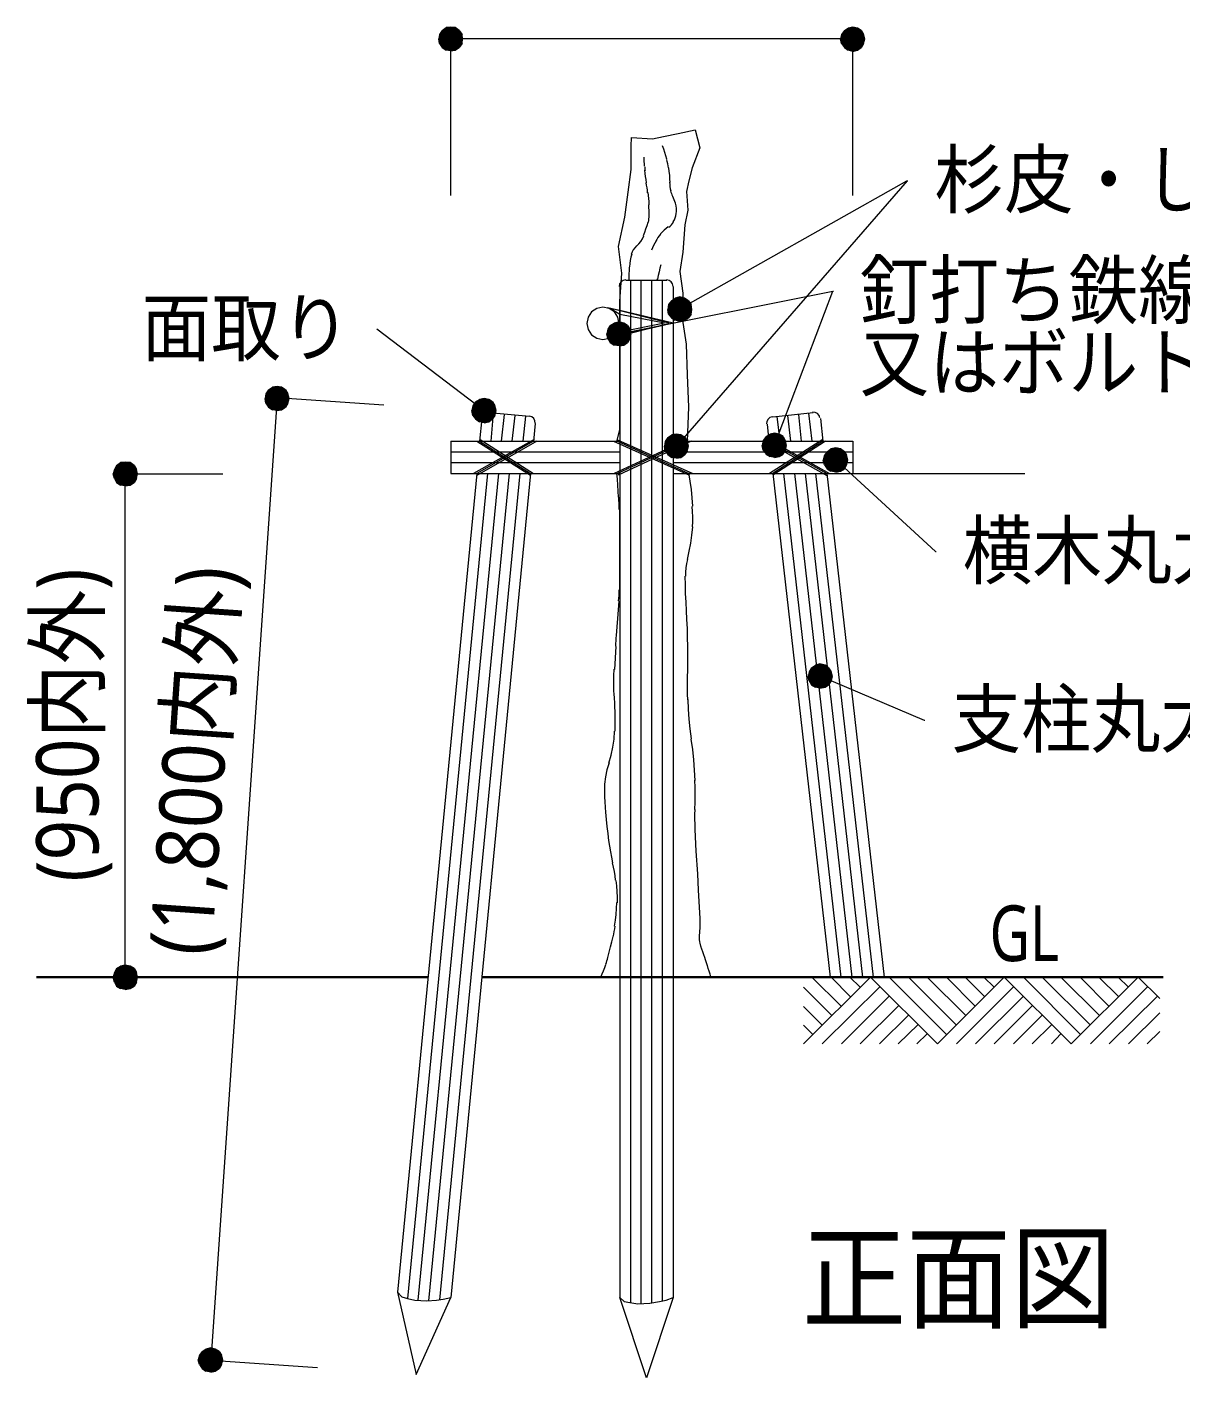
# Model space of a CAD drawing. Header units: millimetres. Extents: x 0 to 420, y 0 to 297.
# Drawn here: x 46.7 to 89.7, y 132.8 to 183.2 of the extents above; entities that cross this region are included whole.
import ezdxf
from ezdxf.enums import TextEntityAlignment as Align

# ---------------------------------------------------------------- set-up
doc = ezdxf.new("R2010")
doc.units = ezdxf.units.MM
doc.styles.add('kst32b', font='NotoSansJP-Variable.ttf')

msp = doc.modelspace()

# ---------------------------------------------------------------- hatches: boundary and pattern name
h = msp.add_hatch(color=7)
h.paths.add_polyline_path([(62.463, 183.197), (62.294, 183.176), (62.463, 182.753), (62.463, 183.197)])
h.paths.add_polyline_path([(62.294, 183.176), (62.463, 182.753), (62.145, 183.071), (62.294, 183.176)])
h.paths.add_polyline_path([(62.463, 182.753), (62.145, 183.071), (62.04, 182.922), (62.463, 182.753)])
for points in [[(62.632, 183.176), (62.463, 183.197), (62.463, 182.753), (62.632, 183.176)], [(77.639, 183.155), (77.47, 183.197), (77.47, 182.753), (77.639, 183.155)], [(71.184, 173.08), (71.014, 173.122), (71.014, 172.656), (71.184, 173.08)], [(68.919, 172.148), (68.749, 172.191), (68.749, 171.746), (68.919, 172.148)], [(56.155, 169.757), (55.986, 169.778), (55.986, 169.333), (56.155, 169.757)], [(63.881, 169.291), (63.712, 169.333), (63.712, 168.889), (63.881, 169.291)], [(71.057, 167.979), (70.887, 168), (70.887, 167.555), (71.057, 167.979)], [(74.718, 168), (74.549, 168.042), (74.549, 167.576), (74.718, 168)], [(77.004, 167.45), (76.835, 167.492), (76.835, 167.026), (77.004, 167.45)], [(50.504, 166.942), (50.313, 166.963), (50.313, 166.518), (50.504, 166.942)], [(76.433, 159.385), (76.242, 159.427), (76.242, 158.962), (76.433, 159.385)], [(50.504, 148.146), (50.313, 148.188), (50.313, 147.743), (50.504, 148.146)], [(53.679, 133.858), (53.509, 133.9), (53.509, 133.456), (53.679, 133.858)]]:
    msp.add_hatch(color=7).paths.add_polyline_path(points)
h = msp.add_hatch(color=7)
h.paths.add_polyline_path([(62.907, 182.753), (62.886, 182.922), (62.463, 182.753), (62.907, 182.753)])
h.paths.add_polyline_path([(62.886, 182.922), (62.463, 182.753), (62.78, 183.071), (62.886, 182.922)])
h.paths.add_polyline_path([(62.463, 182.753), (62.78, 183.071), (62.632, 183.176), (62.463, 182.753)])
h = msp.add_hatch(color=7)
h.paths.add_polyline_path([(77.47, 183.197), (77.301, 183.155), (77.47, 182.753), (77.47, 183.197)])
h.paths.add_polyline_path([(77.301, 183.155), (77.47, 182.753), (77.153, 183.071), (77.301, 183.155)])
h.paths.add_polyline_path([(77.47, 182.753), (77.153, 183.071), (77.047, 182.922), (77.47, 182.753)])
h = msp.add_hatch(color=7)
h.paths.add_polyline_path([(77.915, 182.753), (77.872, 182.922), (77.47, 182.753), (77.915, 182.753)])
h.paths.add_polyline_path([(77.872, 182.922), (77.47, 182.753), (77.787, 183.071), (77.872, 182.922)])
h.paths.add_polyline_path([(77.47, 182.753), (77.787, 183.071), (77.639, 183.155), (77.47, 182.753)])
h = msp.add_hatch(color=7)
h.paths.add_polyline_path([(62.04, 182.922), (62.018, 182.753), (62.463, 182.753), (62.04, 182.922)])
h.paths.add_polyline_path([(62.018, 182.753), (62.463, 182.753), (62.04, 182.584), (62.018, 182.753)])
h.paths.add_polyline_path([(62.463, 182.753), (62.04, 182.584), (62.145, 182.436), (62.463, 182.753)])
h = msp.add_hatch(color=7)
h.paths.add_polyline_path([(62.145, 182.436), (62.294, 182.33), (62.463, 182.753), (62.145, 182.436)])
h.paths.add_polyline_path([(62.294, 182.33), (62.463, 182.753), (62.463, 182.308), (62.294, 182.33)])
h.paths.add_polyline_path([(62.463, 182.753), (62.463, 182.308), (62.632, 182.33), (62.463, 182.753)])
h = msp.add_hatch(color=7)
h.paths.add_polyline_path([(62.632, 182.33), (62.78, 182.436), (62.463, 182.753), (62.632, 182.33)])
h.paths.add_polyline_path([(62.78, 182.436), (62.463, 182.753), (62.886, 182.584), (62.78, 182.436)])
h.paths.add_polyline_path([(62.463, 182.753), (62.886, 182.584), (62.907, 182.753), (62.463, 182.753)])
h = msp.add_hatch(color=7)
h.paths.add_polyline_path([(77.047, 182.922), (77.004, 182.753), (77.47, 182.753), (77.047, 182.922)])
h.paths.add_polyline_path([(77.004, 182.753), (77.47, 182.753), (77.047, 182.584), (77.004, 182.753)])
h.paths.add_polyline_path([(77.47, 182.753), (77.047, 182.584), (77.153, 182.436), (77.47, 182.753)])
h = msp.add_hatch(color=7)
h.paths.add_polyline_path([(77.153, 182.436), (77.301, 182.33), (77.47, 182.753), (77.153, 182.436)])
h.paths.add_polyline_path([(77.301, 182.33), (77.47, 182.753), (77.47, 182.287), (77.301, 182.33)])
h.paths.add_polyline_path([(77.47, 182.753), (77.47, 182.287), (77.639, 182.33), (77.47, 182.753)])
h = msp.add_hatch(color=7)
h.paths.add_polyline_path([(77.639, 182.33), (77.787, 182.436), (77.47, 182.753), (77.639, 182.33)])
h.paths.add_polyline_path([(77.787, 182.436), (77.47, 182.753), (77.872, 182.584), (77.787, 182.436)])
h.paths.add_polyline_path([(77.47, 182.753), (77.872, 182.584), (77.915, 182.753), (77.47, 182.753)])
h = msp.add_hatch(color=7)
h.paths.add_polyline_path([(71.014, 173.122), (70.845, 173.08), (71.014, 172.656), (71.014, 173.122)])
h.paths.add_polyline_path([(70.845, 173.08), (71.014, 172.656), (70.697, 172.974), (70.845, 173.08)])
h.paths.add_polyline_path([(71.014, 172.656), (70.697, 172.974), (70.591, 172.847), (71.014, 172.656)])
h = msp.add_hatch(color=7)
h.paths.add_polyline_path([(71.459, 172.656), (71.438, 172.847), (71.014, 172.656), (71.459, 172.656)])
h.paths.add_polyline_path([(71.438, 172.847), (71.014, 172.656), (71.332, 172.974), (71.438, 172.847)])
h.paths.add_polyline_path([(71.014, 172.656), (71.332, 172.974), (71.184, 173.08), (71.014, 172.656)])
h = msp.add_hatch(color=7)
h.paths.add_polyline_path([(70.591, 172.847), (70.57, 172.656), (71.014, 172.656), (70.591, 172.847)])
h.paths.add_polyline_path([(70.57, 172.656), (71.014, 172.656), (70.591, 172.487), (70.57, 172.656)])
h.paths.add_polyline_path([(71.014, 172.656), (70.591, 172.487), (70.697, 172.339), (71.014, 172.656)])
h = msp.add_hatch(color=7)
h.paths.add_polyline_path([(70.697, 172.339), (70.845, 172.254), (71.014, 172.656), (70.697, 172.339)])
h.paths.add_polyline_path([(70.845, 172.254), (71.014, 172.656), (71.014, 172.212), (70.845, 172.254)])
h.paths.add_polyline_path([(71.014, 172.656), (71.014, 172.212), (71.184, 172.254), (71.014, 172.656)])
h = msp.add_hatch(color=7)
h.paths.add_polyline_path([(71.184, 172.254), (71.332, 172.339), (71.014, 172.656), (71.184, 172.254)])
h.paths.add_polyline_path([(71.332, 172.339), (71.014, 172.656), (71.438, 172.487), (71.332, 172.339)])
h.paths.add_polyline_path([(71.014, 172.656), (71.438, 172.487), (71.459, 172.656), (71.014, 172.656)])
h = msp.add_hatch(color=7)
h.paths.add_polyline_path([(68.749, 172.191), (68.559, 172.148), (68.749, 171.746), (68.749, 172.191)])
h.paths.add_polyline_path([(68.559, 172.148), (68.749, 171.746), (68.411, 172.064), (68.559, 172.148)])
h.paths.add_polyline_path([(68.749, 171.746), (68.411, 172.064), (68.326, 171.916), (68.749, 171.746)])
h = msp.add_hatch(color=7)
h.paths.add_polyline_path([(69.194, 171.746), (69.152, 171.916), (68.749, 171.746), (69.194, 171.746)])
h.paths.add_polyline_path([(69.152, 171.916), (68.749, 171.746), (69.067, 172.064), (69.152, 171.916)])
h.paths.add_polyline_path([(68.749, 171.746), (69.067, 172.064), (68.919, 172.148), (68.749, 171.746)])
h = msp.add_hatch(color=7)
h.paths.add_polyline_path([(68.326, 171.916), (68.284, 171.746), (68.749, 171.746), (68.326, 171.916)])
h.paths.add_polyline_path([(68.284, 171.746), (68.749, 171.746), (68.326, 171.577), (68.284, 171.746)])
h.paths.add_polyline_path([(68.749, 171.746), (68.326, 171.577), (68.411, 171.429), (68.749, 171.746)])
h = msp.add_hatch(color=7)
h.paths.add_polyline_path([(68.411, 171.429), (68.559, 171.323), (68.749, 171.746), (68.411, 171.429)])
h.paths.add_polyline_path([(68.559, 171.323), (68.749, 171.746), (68.749, 171.302), (68.559, 171.323)])
h.paths.add_polyline_path([(68.749, 171.746), (68.749, 171.302), (68.919, 171.323), (68.749, 171.746)])
h = msp.add_hatch(color=7)
h.paths.add_polyline_path([(68.919, 171.323), (69.067, 171.429), (68.749, 171.746), (68.919, 171.323)])
h.paths.add_polyline_path([(69.067, 171.429), (68.749, 171.746), (69.152, 171.577), (69.067, 171.429)])
h.paths.add_polyline_path([(68.749, 171.746), (69.152, 171.577), (69.194, 171.746), (68.749, 171.746)])
h = msp.add_hatch(color=7)
h.paths.add_polyline_path([(55.562, 169.503), (55.541, 169.333), (55.986, 169.333), (55.562, 169.503)])
h.paths.add_polyline_path([(55.541, 169.333), (55.986, 169.333), (55.562, 169.164), (55.541, 169.333)])
h.paths.add_polyline_path([(55.986, 169.333), (55.562, 169.164), (55.668, 169.016), (55.986, 169.333)])
h = msp.add_hatch(color=7)
h.paths.add_polyline_path([(55.986, 169.778), (55.816, 169.757), (55.986, 169.333), (55.986, 169.778)])
h.paths.add_polyline_path([(55.816, 169.757), (55.986, 169.333), (55.668, 169.651), (55.816, 169.757)])
h.paths.add_polyline_path([(55.986, 169.333), (55.668, 169.651), (55.562, 169.503), (55.986, 169.333)])
h = msp.add_hatch(color=7)
h.paths.add_polyline_path([(56.43, 169.333), (56.388, 169.503), (55.986, 169.333), (56.43, 169.333)])
h.paths.add_polyline_path([(56.388, 169.503), (55.986, 169.333), (56.303, 169.651), (56.388, 169.503)])
h.paths.add_polyline_path([(55.986, 169.333), (56.303, 169.651), (56.155, 169.757), (55.986, 169.333)])
h = msp.add_hatch(color=7)
h.paths.add_polyline_path([(55.668, 169.016), (55.816, 168.91), (55.986, 169.333), (55.668, 169.016)])
h.paths.add_polyline_path([(55.816, 168.91), (55.986, 169.333), (55.986, 168.889), (55.816, 168.91)])
h.paths.add_polyline_path([(55.986, 169.333), (55.986, 168.889), (56.155, 168.91), (55.986, 169.333)])
h = msp.add_hatch(color=7)
h.paths.add_polyline_path([(56.155, 168.91), (56.303, 169.016), (55.986, 169.333), (56.155, 168.91)])
h.paths.add_polyline_path([(56.303, 169.016), (55.986, 169.333), (56.388, 169.164), (56.303, 169.016)])
h.paths.add_polyline_path([(55.986, 169.333), (56.388, 169.164), (56.43, 169.333), (55.986, 169.333)])
h = msp.add_hatch(color=7)
h.paths.add_polyline_path([(63.288, 169.058), (63.246, 168.889), (63.712, 168.889), (63.288, 169.058)])
h.paths.add_polyline_path([(63.246, 168.889), (63.712, 168.889), (63.288, 168.698), (63.246, 168.889)])
h.paths.add_polyline_path([(63.712, 168.889), (63.288, 168.698), (63.394, 168.571), (63.712, 168.889)])
h = msp.add_hatch(color=7)
h.paths.add_polyline_path([(63.712, 169.333), (63.542, 169.291), (63.712, 168.889), (63.712, 169.333)])
h.paths.add_polyline_path([(63.542, 169.291), (63.712, 168.889), (63.394, 169.206), (63.542, 169.291)])
h.paths.add_polyline_path([(63.712, 168.889), (63.394, 169.206), (63.288, 169.058), (63.712, 168.889)])
h = msp.add_hatch(color=7)
h.paths.add_polyline_path([(64.156, 168.889), (64.114, 169.058), (63.712, 168.889), (64.156, 168.889)])
h.paths.add_polyline_path([(64.114, 169.058), (63.712, 168.889), (64.029, 169.206), (64.114, 169.058)])
h.paths.add_polyline_path([(63.712, 168.889), (64.029, 169.206), (63.881, 169.291), (63.712, 168.889)])
h = msp.add_hatch(color=7)
h.paths.add_polyline_path([(63.394, 168.571), (63.542, 168.465), (63.712, 168.889), (63.394, 168.571)])
h.paths.add_polyline_path([(63.542, 168.465), (63.712, 168.889), (63.712, 168.423), (63.542, 168.465)])
h.paths.add_polyline_path([(63.712, 168.889), (63.712, 168.423), (63.881, 168.465), (63.712, 168.889)])
h = msp.add_hatch(color=7)
h.paths.add_polyline_path([(63.881, 168.465), (64.029, 168.571), (63.712, 168.889), (63.881, 168.465)])
h.paths.add_polyline_path([(64.029, 168.571), (63.712, 168.889), (64.114, 168.698), (64.029, 168.571)])
h.paths.add_polyline_path([(63.712, 168.889), (64.114, 168.698), (64.156, 168.889), (63.712, 168.889)])
h = msp.add_hatch(color=7)
h.paths.add_polyline_path([(70.887, 168), (70.718, 167.979), (70.887, 167.555), (70.887, 168)])
h.paths.add_polyline_path([(70.718, 167.979), (70.887, 167.555), (70.57, 167.873), (70.718, 167.979)])
h.paths.add_polyline_path([(70.887, 167.555), (70.57, 167.873), (70.464, 167.725), (70.887, 167.555)])
h = msp.add_hatch(color=7)
h.paths.add_polyline_path([(71.332, 167.555), (71.289, 167.725), (70.887, 167.555), (71.332, 167.555)])
h.paths.add_polyline_path([(71.289, 167.725), (70.887, 167.555), (71.205, 167.873), (71.289, 167.725)])
h.paths.add_polyline_path([(70.887, 167.555), (71.205, 167.873), (71.057, 167.979), (70.887, 167.555)])
h = msp.add_hatch(color=7)
h.paths.add_polyline_path([(74.549, 168.042), (74.38, 168), (74.549, 167.576), (74.549, 168.042)])
h.paths.add_polyline_path([(74.38, 168), (74.549, 167.576), (74.232, 167.915), (74.38, 168)])
h.paths.add_polyline_path([(74.549, 167.576), (74.232, 167.915), (74.126, 167.767), (74.549, 167.576)])
h = msp.add_hatch(color=7)
h.paths.add_polyline_path([(74.994, 167.576), (74.951, 167.767), (74.549, 167.576), (74.994, 167.576)])
h.paths.add_polyline_path([(74.951, 167.767), (74.549, 167.576), (74.867, 167.915), (74.951, 167.767)])
h.paths.add_polyline_path([(74.549, 167.576), (74.867, 167.915), (74.718, 168), (74.549, 167.576)])
h = msp.add_hatch(color=7)
h.paths.add_polyline_path([(70.464, 167.725), (70.443, 167.555), (70.887, 167.555), (70.464, 167.725)])
h.paths.add_polyline_path([(70.443, 167.555), (70.887, 167.555), (70.464, 167.386), (70.443, 167.555)])
h.paths.add_polyline_path([(70.887, 167.555), (70.464, 167.386), (70.57, 167.238), (70.887, 167.555)])
h = msp.add_hatch(color=7)
h.paths.add_polyline_path([(70.57, 167.238), (70.718, 167.132), (70.887, 167.555), (70.57, 167.238)])
h.paths.add_polyline_path([(70.718, 167.132), (70.887, 167.555), (70.887, 167.111), (70.718, 167.132)])
h.paths.add_polyline_path([(70.887, 167.555), (70.887, 167.111), (71.057, 167.132), (70.887, 167.555)])
h = msp.add_hatch(color=7)
h.paths.add_polyline_path([(71.057, 167.132), (71.205, 167.238), (70.887, 167.555), (71.057, 167.132)])
h.paths.add_polyline_path([(71.205, 167.238), (70.887, 167.555), (71.289, 167.386), (71.205, 167.238)])
h.paths.add_polyline_path([(70.887, 167.555), (71.289, 167.386), (71.332, 167.555), (70.887, 167.555)])
h = msp.add_hatch(color=7)
h.paths.add_polyline_path([(74.126, 167.767), (74.083, 167.576), (74.549, 167.576), (74.126, 167.767)])
h.paths.add_polyline_path([(74.083, 167.576), (74.549, 167.576), (74.126, 167.407), (74.083, 167.576)])
h.paths.add_polyline_path([(74.549, 167.576), (74.126, 167.407), (74.232, 167.259), (74.549, 167.576)])
h = msp.add_hatch(color=7)
h.paths.add_polyline_path([(74.232, 167.259), (74.38, 167.174), (74.549, 167.576), (74.232, 167.259)])
h.paths.add_polyline_path([(74.38, 167.174), (74.549, 167.576), (74.549, 167.132), (74.38, 167.174)])
h.paths.add_polyline_path([(74.549, 167.576), (74.549, 167.132), (74.718, 167.174), (74.549, 167.576)])
h = msp.add_hatch(color=7)
h.paths.add_polyline_path([(74.718, 167.174), (74.867, 167.259), (74.549, 167.576), (74.718, 167.174)])
h.paths.add_polyline_path([(74.867, 167.259), (74.549, 167.576), (74.951, 167.407), (74.867, 167.259)])
h.paths.add_polyline_path([(74.549, 167.576), (74.951, 167.407), (74.994, 167.576), (74.549, 167.576)])
h = msp.add_hatch(color=7)
h.paths.add_polyline_path([(76.835, 167.492), (76.645, 167.45), (76.835, 167.026), (76.835, 167.492)])
h.paths.add_polyline_path([(76.645, 167.45), (76.835, 167.026), (76.518, 167.344), (76.645, 167.45)])
h.paths.add_polyline_path([(76.835, 167.026), (76.518, 167.344), (76.412, 167.217), (76.835, 167.026)])
h = msp.add_hatch(color=7)
h.paths.add_polyline_path([(77.279, 167.026), (77.237, 167.217), (76.835, 167.026), (77.279, 167.026)])
h.paths.add_polyline_path([(77.237, 167.217), (76.835, 167.026), (77.153, 167.344), (77.237, 167.217)])
h.paths.add_polyline_path([(76.835, 167.026), (77.153, 167.344), (77.004, 167.45), (76.835, 167.026)])
h = msp.add_hatch(color=7)
h.paths.add_polyline_path([(50.313, 166.963), (50.144, 166.942), (50.313, 166.518), (50.313, 166.963)])
h.paths.add_polyline_path([(50.144, 166.942), (50.313, 166.518), (49.996, 166.836), (50.144, 166.942)])
h.paths.add_polyline_path([(50.313, 166.518), (49.996, 166.836), (49.911, 166.687), (50.313, 166.518)])
h = msp.add_hatch(color=7)
h.paths.add_polyline_path([(50.779, 166.518), (50.737, 166.687), (50.313, 166.518), (50.779, 166.518)])
h.paths.add_polyline_path([(50.737, 166.687), (50.313, 166.518), (50.652, 166.836), (50.737, 166.687)])
h.paths.add_polyline_path([(50.313, 166.518), (50.652, 166.836), (50.504, 166.942), (50.313, 166.518)])
h = msp.add_hatch(color=7)
h.paths.add_polyline_path([(76.412, 167.217), (76.369, 167.026), (76.835, 167.026), (76.412, 167.217)])
h.paths.add_polyline_path([(76.369, 167.026), (76.835, 167.026), (76.412, 166.857), (76.369, 167.026)])
h.paths.add_polyline_path([(76.835, 167.026), (76.412, 166.857), (76.518, 166.709), (76.835, 167.026)])
h = msp.add_hatch(color=7)
h.paths.add_polyline_path([(76.518, 166.709), (76.645, 166.624), (76.835, 167.026), (76.518, 166.709)])
h.paths.add_polyline_path([(76.645, 166.624), (76.835, 167.026), (76.835, 166.582), (76.645, 166.624)])
h.paths.add_polyline_path([(76.835, 167.026), (76.835, 166.582), (77.004, 166.624), (76.835, 167.026)])
h = msp.add_hatch(color=7)
h.paths.add_polyline_path([(77.004, 166.624), (77.153, 166.709), (76.835, 167.026), (77.004, 166.624)])
h.paths.add_polyline_path([(77.153, 166.709), (76.835, 167.026), (77.237, 166.857), (77.153, 166.709)])
h.paths.add_polyline_path([(76.835, 167.026), (77.237, 166.857), (77.279, 167.026), (76.835, 167.026)])
h = msp.add_hatch(color=7)
h.paths.add_polyline_path([(49.911, 166.687), (49.869, 166.518), (50.313, 166.518), (49.911, 166.687)])
h.paths.add_polyline_path([(49.869, 166.518), (50.313, 166.518), (49.911, 166.349), (49.869, 166.518)])
h.paths.add_polyline_path([(50.313, 166.518), (49.911, 166.349), (49.996, 166.201), (50.313, 166.518)])
h = msp.add_hatch(color=7)
h.paths.add_polyline_path([(49.996, 166.201), (50.144, 166.095), (50.313, 166.518), (49.996, 166.201)])
h.paths.add_polyline_path([(50.144, 166.095), (50.313, 166.518), (50.313, 166.074), (50.144, 166.095)])
h.paths.add_polyline_path([(50.313, 166.518), (50.313, 166.074), (50.504, 166.095), (50.313, 166.518)])
h = msp.add_hatch(color=7)
h.paths.add_polyline_path([(50.504, 166.095), (50.652, 166.201), (50.313, 166.518), (50.504, 166.095)])
h.paths.add_polyline_path([(50.652, 166.201), (50.313, 166.518), (50.737, 166.349), (50.652, 166.201)])
h.paths.add_polyline_path([(50.313, 166.518), (50.737, 166.349), (50.779, 166.518), (50.313, 166.518)])
h = msp.add_hatch(color=7)
h.paths.add_polyline_path([(76.242, 159.427), (76.073, 159.385), (76.242, 158.962), (76.242, 159.427)])
h.paths.add_polyline_path([(76.073, 159.385), (76.242, 158.962), (75.925, 159.279), (76.073, 159.385)])
h.paths.add_polyline_path([(76.242, 158.962), (75.925, 159.279), (75.84, 159.131), (76.242, 158.962)])
h = msp.add_hatch(color=7)
h.paths.add_polyline_path([(76.708, 158.962), (76.666, 159.131), (76.242, 158.962), (76.708, 158.962)])
h.paths.add_polyline_path([(76.666, 159.131), (76.242, 158.962), (76.56, 159.279), (76.666, 159.131)])
h.paths.add_polyline_path([(76.242, 158.962), (76.56, 159.279), (76.433, 159.385), (76.242, 158.962)])
h = msp.add_hatch(color=7)
h.paths.add_polyline_path([(75.84, 159.131), (75.798, 158.962), (76.242, 158.962), (75.84, 159.131)])
h.paths.add_polyline_path([(75.798, 158.962), (76.242, 158.962), (75.84, 158.792), (75.798, 158.962)])
h.paths.add_polyline_path([(76.242, 158.962), (75.84, 158.792), (75.925, 158.644), (76.242, 158.962)])
h = msp.add_hatch(color=7)
h.paths.add_polyline_path([(75.925, 158.644), (76.073, 158.559), (76.242, 158.962), (75.925, 158.644)])
h.paths.add_polyline_path([(76.073, 158.559), (76.242, 158.962), (76.242, 158.517), (76.073, 158.559)])
h.paths.add_polyline_path([(76.242, 158.962), (76.242, 158.517), (76.433, 158.559), (76.242, 158.962)])
h = msp.add_hatch(color=7)
h.paths.add_polyline_path([(76.433, 158.559), (76.56, 158.644), (76.242, 158.962), (76.433, 158.559)])
h.paths.add_polyline_path([(76.56, 158.644), (76.242, 158.962), (76.666, 158.792), (76.56, 158.644)])
h.paths.add_polyline_path([(76.242, 158.962), (76.666, 158.792), (76.708, 158.962), (76.242, 158.962)])
h = msp.add_hatch(color=7)
h.paths.add_polyline_path([(49.911, 147.913), (49.869, 147.743), (50.313, 147.743), (49.911, 147.913)])
h.paths.add_polyline_path([(49.869, 147.743), (50.313, 147.743), (49.911, 147.553), (49.869, 147.743)])
h.paths.add_polyline_path([(50.313, 147.743), (49.911, 147.553), (49.996, 147.405), (50.313, 147.743)])
h = msp.add_hatch(color=7)
h.paths.add_polyline_path([(50.313, 148.188), (50.144, 148.146), (50.313, 147.743), (50.313, 148.188)])
h.paths.add_polyline_path([(50.144, 148.146), (50.313, 147.743), (49.996, 148.061), (50.144, 148.146)])
h.paths.add_polyline_path([(50.313, 147.743), (49.996, 148.061), (49.911, 147.913), (50.313, 147.743)])
h = msp.add_hatch(color=7)
h.paths.add_polyline_path([(49.996, 147.405), (50.144, 147.32), (50.313, 147.743), (49.996, 147.405)])
h.paths.add_polyline_path([(50.144, 147.32), (50.313, 147.743), (50.313, 147.278), (50.144, 147.32)])
h.paths.add_polyline_path([(50.313, 147.743), (50.313, 147.278), (50.504, 147.32), (50.313, 147.743)])
h = msp.add_hatch(color=7)
h.paths.add_polyline_path([(50.779, 147.743), (50.737, 147.913), (50.313, 147.743), (50.779, 147.743)])
h.paths.add_polyline_path([(50.737, 147.913), (50.313, 147.743), (50.652, 148.061), (50.737, 147.913)])
h.paths.add_polyline_path([(50.313, 147.743), (50.652, 148.061), (50.504, 148.146), (50.313, 147.743)])
h = msp.add_hatch(color=7)
h.paths.add_polyline_path([(50.504, 147.32), (50.652, 147.405), (50.313, 147.743), (50.504, 147.32)])
h.paths.add_polyline_path([(50.652, 147.405), (50.313, 147.743), (50.737, 147.553), (50.652, 147.405)])
h.paths.add_polyline_path([(50.313, 147.743), (50.737, 147.553), (50.779, 147.743), (50.313, 147.743)])
h = msp.add_hatch(color=7)
h.paths.add_polyline_path([(53.086, 133.625), (53.044, 133.456), (53.509, 133.456), (53.086, 133.625)])
h.paths.add_polyline_path([(53.044, 133.456), (53.509, 133.456), (53.086, 133.286), (53.044, 133.456)])
h.paths.add_polyline_path([(53.509, 133.456), (53.086, 133.286), (53.192, 133.138), (53.509, 133.456)])
h = msp.add_hatch(color=7)
h.paths.add_polyline_path([(53.509, 133.9), (53.319, 133.858), (53.509, 133.456), (53.509, 133.9)])
h.paths.add_polyline_path([(53.319, 133.858), (53.509, 133.456), (53.192, 133.773), (53.319, 133.858)])
h.paths.add_polyline_path([(53.509, 133.456), (53.192, 133.773), (53.086, 133.625), (53.509, 133.456)])
h = msp.add_hatch(color=7)
h.paths.add_polyline_path([(53.954, 133.456), (53.912, 133.625), (53.509, 133.456), (53.954, 133.456)])
h.paths.add_polyline_path([(53.912, 133.625), (53.509, 133.456), (53.827, 133.773), (53.912, 133.625)])
h.paths.add_polyline_path([(53.509, 133.456), (53.827, 133.773), (53.679, 133.858), (53.509, 133.456)])
h = msp.add_hatch(color=7)
h.paths.add_polyline_path([(53.192, 133.138), (53.319, 133.033), (53.509, 133.456), (53.192, 133.138)])
h.paths.add_polyline_path([(53.319, 133.033), (53.509, 133.456), (53.509, 132.99), (53.319, 133.033)])
h.paths.add_polyline_path([(53.509, 133.456), (53.509, 132.99), (53.679, 133.033), (53.509, 133.456)])
h = msp.add_hatch(color=7)
h.paths.add_polyline_path([(53.679, 133.033), (53.827, 133.138), (53.509, 133.456), (53.679, 133.033)])
h.paths.add_polyline_path([(53.827, 133.138), (53.509, 133.456), (53.912, 133.286), (53.827, 133.138)])
h.paths.add_polyline_path([(53.509, 133.456), (53.912, 133.286), (53.954, 133.456), (53.509, 133.456)])

# ---------------------------------------------------------------- linework, layer by layer
at = {"lineweight": 0}
for points in [[(62.463, 182.753), (62.145, 183.071), (62.04, 182.922)], [(62.294, 183.176), (62.463, 182.753), (62.145, 183.071)], [(62.463, 183.197), (62.294, 183.176), (62.463, 182.753)], [(62.632, 183.176), (62.463, 183.197), (62.463, 182.753)], [(62.463, 182.753), (62.78, 183.071), (62.632, 183.176)], [(62.886, 182.922), (62.463, 182.753), (62.78, 183.071)], [(77.47, 182.753), (77.153, 183.071), (77.047, 182.922)], [(77.301, 183.155), (77.47, 182.753), (77.153, 183.071)], [(77.47, 183.197), (77.301, 183.155), (77.47, 182.753)], [(77.639, 183.155), (77.47, 183.197), (77.47, 182.753)], [(77.47, 182.753), (77.787, 183.071), (77.639, 183.155)], [(77.872, 182.922), (77.47, 182.753), (77.787, 183.071)], [(62.04, 182.922), (62.018, 182.753), (62.463, 182.753)], [(62.018, 182.753), (62.463, 182.753), (62.04, 182.584)], [(62.463, 182.753), (62.04, 182.584), (62.145, 182.436)], [(62.145, 182.436), (62.294, 182.33), (62.463, 182.753)], [(62.294, 182.33), (62.463, 182.753), (62.463, 182.308)], [(62.907, 182.753), (62.886, 182.922), (62.463, 182.753)], [(62.463, 182.753), (62.463, 182.308), (62.632, 182.33)], [(62.632, 182.33), (62.78, 182.436), (62.463, 182.753)], [(62.78, 182.436), (62.463, 182.753), (62.886, 182.584)], [(62.463, 182.753), (62.886, 182.584), (62.907, 182.753)], [(77.047, 182.922), (77.004, 182.753), (77.47, 182.753)], [(77.004, 182.753), (77.47, 182.753), (77.047, 182.584)], [(77.47, 182.753), (77.047, 182.584), (77.153, 182.436)], [(77.153, 182.436), (77.301, 182.33), (77.47, 182.753)], [(77.301, 182.33), (77.47, 182.753), (77.47, 182.287)], [(77.915, 182.753), (77.872, 182.922), (77.47, 182.753)], [(77.47, 182.753), (77.47, 182.287), (77.639, 182.33)], [(77.639, 182.33), (77.787, 182.436), (77.47, 182.753)], [(77.787, 182.436), (77.47, 182.753), (77.872, 182.584)], [(77.47, 182.753), (77.872, 182.584), (77.915, 182.753)], [(71.014, 172.656), (70.697, 172.974), (70.591, 172.847)], [(70.845, 173.08), (71.014, 172.656), (70.697, 172.974)], [(71.014, 173.122), (70.845, 173.08), (71.014, 172.656)], [(71.184, 173.08), (71.014, 173.122), (71.014, 172.656)], [(71.014, 172.656), (71.332, 172.974), (71.184, 173.08)], [(71.438, 172.847), (71.014, 172.656), (71.332, 172.974)], [(70.591, 172.847), (70.57, 172.656), (71.014, 172.656)], [(70.57, 172.656), (71.014, 172.656), (70.591, 172.487)], [(71.014, 172.656), (70.591, 172.487), (70.697, 172.339)], [(70.697, 172.339), (70.845, 172.254), (71.014, 172.656)], [(70.845, 172.254), (71.014, 172.656), (71.014, 172.212)], [(71.459, 172.656), (71.438, 172.847), (71.014, 172.656)], [(71.014, 172.656), (71.014, 172.212), (71.184, 172.254)], [(71.184, 172.254), (71.332, 172.339), (71.014, 172.656)], [(71.332, 172.339), (71.014, 172.656), (71.438, 172.487)], [(71.014, 172.656), (71.438, 172.487), (71.459, 172.656)], [(68.749, 171.746), (68.411, 172.064), (68.326, 171.916)], [(68.559, 172.148), (68.749, 171.746), (68.411, 172.064)], [(68.749, 172.191), (68.559, 172.148), (68.749, 171.746)], [(68.919, 172.148), (68.749, 172.191), (68.749, 171.746)], [(68.749, 171.746), (69.067, 172.064), (68.919, 172.148)], [(69.152, 171.916), (68.749, 171.746), (69.067, 172.064)], [(68.326, 171.916), (68.284, 171.746), (68.749, 171.746)], [(68.284, 171.746), (68.749, 171.746), (68.326, 171.577)], [(68.749, 171.746), (68.326, 171.577), (68.411, 171.429)], [(68.411, 171.429), (68.559, 171.323), (68.749, 171.746)], [(68.559, 171.323), (68.749, 171.746), (68.749, 171.302)], [(69.194, 171.746), (69.152, 171.916), (68.749, 171.746)], [(68.749, 171.746), (68.749, 171.302), (68.919, 171.323)], [(68.919, 171.323), (69.067, 171.429), (68.749, 171.746)], [(69.067, 171.429), (68.749, 171.746), (69.152, 171.577)], [(68.749, 171.746), (69.152, 171.577), (69.194, 171.746)], [(55.562, 169.503), (55.541, 169.333), (55.986, 169.333)], [(55.986, 169.333), (55.668, 169.651), (55.562, 169.503)], [(55.816, 169.757), (55.986, 169.333), (55.668, 169.651)], [(55.986, 169.778), (55.816, 169.757), (55.986, 169.333)], [(56.155, 169.757), (55.986, 169.778), (55.986, 169.333)], [(55.986, 169.333), (56.303, 169.651), (56.155, 169.757)], [(56.388, 169.503), (55.986, 169.333), (56.303, 169.651)], [(56.43, 169.333), (56.388, 169.503), (55.986, 169.333)], [(55.541, 169.333), (55.986, 169.333), (55.562, 169.164)], [(55.986, 169.333), (55.562, 169.164), (55.668, 169.016)], [(55.668, 169.016), (55.816, 168.91), (55.986, 169.333)], [(55.816, 168.91), (55.986, 169.333), (55.986, 168.889)], [(55.986, 169.333), (55.986, 168.889), (56.155, 168.91)], [(56.155, 168.91), (56.303, 169.016), (55.986, 169.333)], [(56.303, 169.016), (55.986, 169.333), (56.388, 169.164)], [(55.986, 169.333), (56.388, 169.164), (56.43, 169.333)], [(63.288, 169.058), (63.246, 168.889), (63.712, 168.889)], [(63.712, 168.889), (63.394, 169.206), (63.288, 169.058)], [(63.542, 169.291), (63.712, 168.889), (63.394, 169.206)], [(63.712, 169.333), (63.542, 169.291), (63.712, 168.889)], [(63.881, 169.291), (63.712, 169.333), (63.712, 168.889)], [(63.712, 168.889), (64.029, 169.206), (63.881, 169.291)], [(64.114, 169.058), (63.712, 168.889), (64.029, 169.206)], [(64.156, 168.889), (64.114, 169.058), (63.712, 168.889)], [(63.246, 168.889), (63.712, 168.889), (63.288, 168.698)], [(63.712, 168.889), (63.288, 168.698), (63.394, 168.571)], [(63.394, 168.571), (63.542, 168.465), (63.712, 168.889)], [(63.542, 168.465), (63.712, 168.889), (63.712, 168.423)], [(63.712, 168.889), (63.712, 168.423), (63.881, 168.465)], [(63.881, 168.465), (64.029, 168.571), (63.712, 168.889)], [(64.029, 168.571), (63.712, 168.889), (64.114, 168.698)], [(63.712, 168.889), (64.114, 168.698), (64.156, 168.889)], [(70.718, 167.979), (70.887, 167.555), (70.57, 167.873)], [(70.887, 168), (70.718, 167.979), (70.887, 167.555)], [(71.057, 167.979), (70.887, 168), (70.887, 167.555)], [(70.887, 167.555), (71.205, 167.873), (71.057, 167.979)], [(74.549, 167.576), (74.232, 167.915), (74.126, 167.767)], [(74.38, 168), (74.549, 167.576), (74.232, 167.915)], [(74.549, 168.042), (74.38, 168), (74.549, 167.576)], [(74.718, 168), (74.549, 168.042), (74.549, 167.576)], [(74.549, 167.576), (74.867, 167.915), (74.718, 168)], [(74.951, 167.767), (74.549, 167.576), (74.867, 167.915)], [(70.464, 167.725), (70.443, 167.555), (70.887, 167.555)], [(70.443, 167.555), (70.887, 167.555), (70.464, 167.386)], [(70.887, 167.555), (70.57, 167.873), (70.464, 167.725)], [(70.887, 167.555), (70.464, 167.386), (70.57, 167.238)], [(70.57, 167.238), (70.718, 167.132), (70.887, 167.555)], [(70.718, 167.132), (70.887, 167.555), (70.887, 167.111)], [(71.289, 167.725), (70.887, 167.555), (71.205, 167.873)], [(71.332, 167.555), (71.289, 167.725), (70.887, 167.555)], [(70.887, 167.555), (70.887, 167.111), (71.057, 167.132)], [(71.057, 167.132), (71.205, 167.238), (70.887, 167.555)], [(71.205, 167.238), (70.887, 167.555), (71.289, 167.386)], [(70.887, 167.555), (71.289, 167.386), (71.332, 167.555)], [(74.126, 167.767), (74.083, 167.576), (74.549, 167.576)], [(74.083, 167.576), (74.549, 167.576), (74.126, 167.407)], [(74.549, 167.576), (74.126, 167.407), (74.232, 167.259)], [(74.232, 167.259), (74.38, 167.174), (74.549, 167.576)], [(74.38, 167.174), (74.549, 167.576), (74.549, 167.132)], [(74.994, 167.576), (74.951, 167.767), (74.549, 167.576)], [(74.549, 167.576), (74.549, 167.132), (74.718, 167.174)], [(74.718, 167.174), (74.867, 167.259), (74.549, 167.576)], [(74.867, 167.259), (74.549, 167.576), (74.951, 167.407)], [(74.549, 167.576), (74.951, 167.407), (74.994, 167.576)], [(76.645, 167.45), (76.835, 167.026), (76.518, 167.344)], [(76.835, 167.492), (76.645, 167.45), (76.835, 167.026)], [(77.004, 167.45), (76.835, 167.492), (76.835, 167.026)], [(76.835, 167.026), (77.153, 167.344), (77.004, 167.45)], [(50.144, 166.942), (50.313, 166.518), (49.996, 166.836)], [(50.313, 166.963), (50.144, 166.942), (50.313, 166.518)], [(50.504, 166.942), (50.313, 166.963), (50.313, 166.518)], [(50.313, 166.518), (50.652, 166.836), (50.504, 166.942)], [(76.412, 167.217), (76.369, 167.026), (76.835, 167.026)], [(76.369, 167.026), (76.835, 167.026), (76.412, 166.857)], [(76.835, 167.026), (76.518, 167.344), (76.412, 167.217)], [(76.835, 167.026), (76.412, 166.857), (76.518, 166.709)], [(76.518, 166.709), (76.645, 166.624), (76.835, 167.026)], [(76.645, 166.624), (76.835, 167.026), (76.835, 166.582)], [(77.237, 167.217), (76.835, 167.026), (77.153, 167.344)], [(77.279, 167.026), (77.237, 167.217), (76.835, 167.026)], [(76.835, 167.026), (76.835, 166.582), (77.004, 166.624)], [(77.004, 166.624), (77.153, 166.709), (76.835, 167.026)], [(77.153, 166.709), (76.835, 167.026), (77.237, 166.857)], [(76.835, 167.026), (77.237, 166.857), (77.279, 167.026)], [(49.911, 166.687), (49.869, 166.518), (50.313, 166.518)], [(49.869, 166.518), (50.313, 166.518), (49.911, 166.349)], [(50.313, 166.518), (49.996, 166.836), (49.911, 166.687)], [(50.313, 166.518), (49.911, 166.349), (49.996, 166.201)], [(49.996, 166.201), (50.144, 166.095), (50.313, 166.518)], [(50.144, 166.095), (50.313, 166.518), (50.313, 166.074)], [(50.737, 166.687), (50.313, 166.518), (50.652, 166.836)], [(50.779, 166.518), (50.737, 166.687), (50.313, 166.518)], [(50.313, 166.518), (50.313, 166.074), (50.504, 166.095)], [(50.504, 166.095), (50.652, 166.201), (50.313, 166.518)], [(50.652, 166.201), (50.313, 166.518), (50.737, 166.349)], [(50.313, 166.518), (50.737, 166.349), (50.779, 166.518)], [(76.073, 159.385), (76.242, 158.962), (75.925, 159.279)], [(76.242, 159.427), (76.073, 159.385), (76.242, 158.962)], [(76.433, 159.385), (76.242, 159.427), (76.242, 158.962)], [(76.242, 158.962), (76.56, 159.279), (76.433, 159.385)], [(75.84, 159.131), (75.798, 158.962), (76.242, 158.962)], [(75.798, 158.962), (76.242, 158.962), (75.84, 158.792)], [(76.242, 158.962), (75.925, 159.279), (75.84, 159.131)], [(76.242, 158.962), (75.84, 158.792), (75.925, 158.644)], [(75.925, 158.644), (76.073, 158.559), (76.242, 158.962)], [(76.073, 158.559), (76.242, 158.962), (76.242, 158.517)], [(76.666, 159.131), (76.242, 158.962), (76.56, 159.279)], [(76.708, 158.962), (76.666, 159.131), (76.242, 158.962)], [(76.242, 158.962), (76.242, 158.517), (76.433, 158.559)], [(76.433, 158.559), (76.56, 158.644), (76.242, 158.962)], [(76.56, 158.644), (76.242, 158.962), (76.666, 158.792)], [(76.242, 158.962), (76.666, 158.792), (76.708, 158.962)], [(49.911, 147.913), (49.869, 147.743), (50.313, 147.743)], [(49.869, 147.743), (50.313, 147.743), (49.911, 147.553)], [(50.313, 147.743), (49.996, 148.061), (49.911, 147.913)], [(50.313, 147.743), (49.911, 147.553), (49.996, 147.405)], [(50.144, 148.146), (50.313, 147.743), (49.996, 148.061)], [(49.996, 147.405), (50.144, 147.32), (50.313, 147.743)], [(50.313, 148.188), (50.144, 148.146), (50.313, 147.743)], [(50.144, 147.32), (50.313, 147.743), (50.313, 147.278)], [(50.504, 148.146), (50.313, 148.188), (50.313, 147.743)], [(50.313, 147.743), (50.652, 148.061), (50.504, 148.146)], [(50.737, 147.913), (50.313, 147.743), (50.652, 148.061)], [(50.779, 147.743), (50.737, 147.913), (50.313, 147.743)], [(50.313, 147.743), (50.313, 147.278), (50.504, 147.32)], [(50.504, 147.32), (50.652, 147.405), (50.313, 147.743)], [(50.652, 147.405), (50.313, 147.743), (50.737, 147.553)], [(50.313, 147.743), (50.737, 147.553), (50.779, 147.743)], [(53.086, 133.625), (53.044, 133.456), (53.509, 133.456)], [(53.509, 133.456), (53.192, 133.773), (53.086, 133.625)], [(53.319, 133.858), (53.509, 133.456), (53.192, 133.773)], [(53.509, 133.9), (53.319, 133.858), (53.509, 133.456)], [(53.679, 133.858), (53.509, 133.9), (53.509, 133.456)], [(53.509, 133.456), (53.827, 133.773), (53.679, 133.858)], [(53.912, 133.625), (53.509, 133.456), (53.827, 133.773)], [(53.954, 133.456), (53.912, 133.625), (53.509, 133.456)], [(53.044, 133.456), (53.509, 133.456), (53.086, 133.286)], [(53.509, 133.456), (53.086, 133.286), (53.192, 133.138)], [(53.192, 133.138), (53.319, 133.033), (53.509, 133.456)], [(53.319, 133.033), (53.509, 133.456), (53.509, 132.99)], [(53.509, 133.456), (53.509, 132.99), (53.679, 133.033)], [(53.679, 133.033), (53.827, 133.138), (53.509, 133.456)], [(53.827, 133.138), (53.509, 133.456), (53.912, 133.286)], [(53.509, 133.456), (53.912, 133.286), (53.954, 133.456)]]:
    msp.add_lwpolyline(points, close=True, dxfattribs=at)
at = {"lineweight": 13}
for points in [[(62.463, 176.911), (62.463, 182.753)], [(77.47, 176.911), (77.47, 182.753), (62.463, 182.753)], [(68.665, 167.725), (68.771, 168.169), (68.771, 168.571), (68.771, 169.63), (68.771, 170.794), (68.771, 171.81), (68.771, 172.953), (68.855, 174.011), (68.728, 175.006), (68.961, 176.107), (69.088, 177.038), (69.194, 177.885), (69.194, 178.752), (69.215, 179.07), (69.998, 179.028), (70.4, 179.112), (70.951, 179.218), (71.586, 179.366), (71.755, 178.689), (71.48, 177.948), (71.353, 177.461), (71.268, 177.059), (71.311, 176.361), (71.205, 175.81), (71.12, 174.794), (71.014, 174.075), (71.12, 173.27), (71.12, 172.17), (71.247, 171.365), (71.289, 170.222), (71.332, 169.016), (71.289, 167.746)], [(70.533, 178.268), (70.496, 178.392), (70.456, 178.515), (70.414, 178.637), (70.369, 178.758)], [(69.666, 178.343), (69.669, 178.258), (69.673, 178.174), (69.677, 178.089), (69.682, 178.004)], [(69.705, 177.985), (69.708, 177.951), (69.711, 177.916), (69.714, 177.882), (69.719, 177.848)], [(70.59, 177.936), (70.578, 178.016), (70.562, 178.095), (70.544, 178.174), (70.523, 178.252)], [(69.693, 177.852), (69.709, 177.736), (69.724, 177.619), (69.741, 177.503), (69.758, 177.387)], [(70.651, 177.4), (70.645, 177.537), (70.635, 177.673), (70.621, 177.809), (70.604, 177.945)], [(69.813, 177.014), (69.802, 177.107), (69.789, 177.2), (69.776, 177.293), (69.763, 177.387)], [(69.875, 176.566), (69.866, 176.681), (69.856, 176.796), (69.844, 176.91), (69.831, 177.025)], [(70.634, 177.407), (70.639, 177.326), (70.647, 177.244), (70.659, 177.164), (70.674, 177.083)], [(70.671, 177.083), (70.684, 177.03), (70.701, 176.979), (70.721, 176.929), (70.746, 176.88)], [(79.481, 177.461), (79.502, 177.461), (70.887, 167.555)], [(71.014, 172.678), (79.481, 177.461)], [(79.502, 177.461), (79.523, 177.461)], [(69.871, 176.15), (69.87, 176.252), (69.867, 176.354), (69.863, 176.456), (69.857, 176.558)], [(70.848, 176.624), (70.829, 176.687), (70.806, 176.75), (70.78, 176.811), (70.75, 176.87)], [(70.88, 176.225), (70.887, 176.325), (70.884, 176.425), (70.873, 176.525), (70.851, 176.623)], [(69.839, 175.919), (69.853, 175.979), (69.863, 176.039), (69.869, 176.1), (69.871, 176.161)], [(70.767, 175.922), (70.809, 175.996), (70.843, 176.074), (70.867, 176.155), (70.882, 176.239)], [(69.658, 175.417), (69.706, 175.54), (69.75, 175.665), (69.791, 175.792), (69.827, 175.919)], [(70.295, 175.461), (70.246, 175.4), (70.199, 175.336), (70.156, 175.271), (70.115, 175.204)], [(70.579, 175.737), (70.502, 175.679), (70.428, 175.615), (70.359, 175.547), (70.294, 175.474)], [(70.598, 175.726), (70.65, 175.767), (70.697, 175.812), (70.74, 175.861), (70.777, 175.914)], [(69.397, 175.028), (69.331, 174.961), (69.275, 174.885), (69.231, 174.802), (69.198, 174.713)], [(69.406, 175.027), (69.488, 175.108), (69.56, 175.198), (69.62, 175.295), (69.67, 175.4)], [(70.126, 175.215), (70.08, 175.132), (70.036, 175.047), (69.996, 174.961), (69.959, 174.873)], [(69.217, 174.725), (69.187, 174.608), (69.163, 174.489), (69.146, 174.369), (69.135, 174.248)], [(69.124, 174.233), (69.118, 174.11), (69.113, 173.987), (69.11, 173.864), (69.109, 173.741)], [(70.308, 174.324), (70.271, 174.192), (70.238, 174.059), (70.209, 173.925), (70.185, 173.79)], [(68.993, 173.757), (68.898, 173.738), (68.821, 173.686), (68.768, 173.608), (68.749, 173.514)], [(68.771, 173.503), (68.771, 135.784)], [(70.527, 173.736), (69.003, 173.736)], [(69.173, 173.736), (69.173, 135.594)], [(69.554, 173.736), (69.554, 135.572)], [(69.956, 173.736), (69.956, 135.594)], [(70.169, 173.804), (70.167, 173.792), (70.165, 173.781), (70.163, 173.769), (70.161, 173.757)], [(70.358, 173.736), (70.358, 135.657)], [(70.76, 173.514), (70.741, 173.608), (70.689, 173.686), (70.612, 173.738), (70.517, 173.757)], [(70.76, 173.503), (70.76, 135.784)], [(68.749, 171.746), (76.729, 173.334)], [(74.549, 167.598), (76.729, 173.334), (76.75, 173.334)], [(68.771, 172.614), (68.305, 172.72)], [(68.39, 171.577), (70.612, 172.148), (68.39, 172.699)], [(68.771, 172.466), (68.474, 172.656)], [(70.76, 172.148), (68.771, 172.614)], [(70.443, 172.148), (68.771, 172.466)], [(59.711, 171.937), (63.712, 168.889)], [(70.76, 172.148), (68.771, 171.683)], [(70.443, 172.148), (68.771, 171.81)], [(68.771, 171.683), (68.305, 171.556)], [(68.771, 171.81), (68.474, 171.619)], [(59.965, 169.079), (55.986, 169.354), (53.509, 133.435)], [(63.627, 168.592), (63.542, 167.746)], [(63.894, 168.824), (63.798, 168.814), (63.716, 168.77), (63.656, 168.698), (63.628, 168.605)], [(65.405, 168.656), (63.902, 168.804)], [(64.05, 168.783), (63.966, 167.746)], [(64.453, 168.741), (64.347, 167.746)], [(64.855, 168.698), (64.749, 167.746)], [(65.257, 168.677), (65.151, 167.746)], [(65.616, 168.41), (65.606, 168.506), (65.561, 168.588), (65.489, 168.648), (65.397, 168.676)], [(65.617, 168.402), (65.553, 167.746)], [(74.469, 168.654), (74.377, 168.625), (74.306, 168.564), (74.263, 168.481), (74.254, 168.385)], [(75.988, 168.804), (74.486, 168.635)], [(74.634, 168.656), (74.74, 167.746)], [(75.036, 168.698), (75.142, 167.746)], [(75.438, 168.741), (75.544, 167.746)], [(75.819, 168.783), (75.946, 167.746)], [(76.241, 168.609), (76.211, 168.701), (76.15, 168.772), (76.068, 168.815), (75.971, 168.824)], [(76.263, 168.592), (76.348, 167.746)], [(74.274, 168.381), (74.337, 167.746)], [(62.463, 167.746), (68.771, 167.746)], [(62.463, 167.746), (62.463, 166.539)], [(63.542, 167.746), (65.447, 166.539), (62.463, 135.784)], [(65.574, 167.809), (63.31, 166.539)], [(65.553, 167.746), (63.437, 166.539)], [(65.68, 167.746), (63.437, 166.455)], [(63.437, 167.746), (65.447, 166.476)], [(63.563, 167.809), (65.553, 166.539)], [(68.538, 167.746), (71.374, 166.476)], [(71.311, 167.809), (68.559, 166.539)], [(68.686, 167.788), (71.501, 166.539)], [(68.686, 167.746), (71.353, 166.539)], [(71.289, 167.746), (68.686, 166.539)], [(71.438, 167.746), (68.707, 166.476)], [(70.76, 167.746), (77.47, 167.746)], [(74.21, 167.746), (76.496, 166.455)], [(74.337, 167.809), (76.602, 166.539)], [(74.337, 167.746), (76.496, 166.539)], [(76.348, 167.809), (74.359, 166.539)], [(76.348, 167.746), (74.486, 166.539)], [(76.454, 167.746), (74.486, 166.476)], [(77.47, 167.746), (77.47, 166.539)], [(62.463, 167.344), (68.771, 167.344)], [(62.463, 166.942), (68.771, 166.942)], [(70.76, 167.344), (77.47, 167.344)], [(70.76, 166.942), (77.47, 166.942)], [(76.835, 167.047), (80.56, 163.618), (80.582, 163.618)], [(50.313, 147.764), (50.313, 166.518), (53.954, 166.518)], [(63.437, 166.539), (60.473, 135.975), (60.643, 135.805), (60.854, 135.742), (61.129, 135.678), (61.574, 135.657), (61.934, 135.678), (62.188, 135.721), (62.463, 135.784)], [(63.839, 166.539), (60.854, 135.742)], [(64.241, 166.539), (61.235, 135.678)], [(64.643, 166.539), (61.637, 135.657)], [(65.045, 166.539), (62.04, 135.7)], [(62.463, 166.539), (68.771, 166.539)], [(68.725, 165.655), (68.712, 165.879), (68.699, 166.103), (68.683, 166.327), (68.667, 166.551)], [(70.76, 166.539), (77.47, 166.539)], [(71.494, 165.316), (71.474, 165.629), (71.444, 165.94), (71.401, 166.251), (71.347, 166.559)], [(71.501, 166.539), (83.884, 166.539)], [(74.486, 166.539), (76.623, 147.743)], [(74.888, 166.539), (77.026, 147.743)], [(75.29, 166.539), (77.428, 147.743)], [(75.692, 166.539), (77.83, 147.743)], [(76.073, 166.539), (78.232, 147.743)], [(76.496, 166.539), (78.634, 147.743)], [(68.749, 165.195), (68.749, 165.309), (68.746, 165.424), (68.743, 165.538), (68.738, 165.652)], [(68.771, 162.179), (68.771, 163.872), (68.771, 165.185)], [(71.483, 164.539), (71.498, 164.731), (71.501, 164.923), (71.492, 165.115), (71.471, 165.307)], [(71.297, 163.329), (71.363, 163.63), (71.419, 163.932), (71.467, 164.237), (71.505, 164.542)], [(71.296, 163.326), (71.265, 163.171), (71.242, 163.015), (71.229, 162.857), (71.226, 162.699)], [(71.205, 162.705), (71.21, 162.381), (71.219, 162.058), (71.232, 161.734), (71.249, 161.411)], [(68.731, 161.777), (68.739, 161.88), (68.745, 161.983), (68.748, 162.086), (68.749, 162.19)], [(68.736, 161.767), (68.708, 161.448), (68.683, 161.129), (68.66, 160.81), (68.64, 160.491)], [(71.309, 160.083), (71.304, 160.417), (71.295, 160.752), (71.281, 161.086), (71.263, 161.42)], [(68.636, 160.491), (68.63, 160.392), (68.624, 160.293), (68.618, 160.195), (68.613, 160.096)], [(68.622, 160.083), (68.58, 159.216)], [(71.306, 158.916), (71.309, 159.204), (71.31, 159.492), (71.31, 159.78), (71.308, 160.068)], [(68.55, 159.232), (68.54, 158.982), (68.538, 158.732), (68.542, 158.482), (68.553, 158.232)], [(71.292, 158.915), (71.29, 158.709), (71.289, 158.502), (71.291, 158.296), (71.294, 158.09)], [(76.242, 158.983), (80.137, 157.332), (80.158, 157.332)], [(68.596, 156.917), (68.601, 157.243), (68.599, 157.569), (68.59, 157.895), (68.574, 158.221)], [(71.312, 158.106), (71.325, 157.737), (71.352, 157.369), (71.391, 157.002), (71.443, 156.636)], [(68.359, 155.73), (68.449, 156.021), (68.515, 156.317), (68.559, 156.617), (68.579, 156.92)], [(71.582, 155.082), (71.566, 155.467), (71.537, 155.853), (71.496, 156.236), (71.441, 156.619)], [(68.372, 155.732), (68.294, 155.473), (68.239, 155.21), (68.207, 154.943), (68.199, 154.673)], [(71.574, 153.999), (71.582, 154.272), (71.585, 154.546), (71.585, 154.82), (71.58, 155.094)], [(68.2, 154.67), (68.205, 154.472), (68.213, 154.275), (68.225, 154.078), (68.241, 153.881)], [(68.234, 153.889), (68.259, 153.624), (68.288, 153.359), (68.321, 153.095), (68.358, 152.831)], [(71.57, 153.997), (71.565, 153.813), (71.565, 153.629), (71.569, 153.445), (71.576, 153.261)], [(68.352, 152.835), (68.384, 152.626), (68.421, 152.419), (68.462, 152.212), (68.507, 152.006)], [(71.776, 149.923), (71.713, 150.982), (71.692, 151.596), (71.628, 152.442), (71.586, 153.247)], [(68.618, 151.36), (68.596, 151.522), (68.57, 151.683), (68.54, 151.844), (68.505, 152.004)], [(68.684, 150.517), (68.685, 150.726), (68.679, 150.935), (68.665, 151.143), (68.643, 151.351)], [(68.581, 149.641), (68.613, 149.86), (68.637, 150.08), (68.654, 150.3), (68.663, 150.521)], [(71.749, 149.271), (71.765, 149.433), (71.774, 149.596), (71.776, 149.759), (71.771, 149.922)], [(68.333, 148.474), (68.382, 148.669), (68.43, 148.864), (68.477, 149.06), (68.522, 149.256)], [(68.524, 149.245), (68.546, 149.343), (68.565, 149.441), (68.584, 149.54), (68.6, 149.639)], [(71.739, 149.284), (71.734, 149.21), (71.736, 149.136), (71.745, 149.063), (71.762, 148.991)], [(71.763, 148.995), (71.771, 148.969), (71.779, 148.942), (71.788, 148.915), (71.797, 148.889)], [(71.95, 148.474), (71.914, 148.576), (71.877, 148.679), (71.841, 148.781), (71.803, 148.883)], [(68.251, 148.226), (68.272, 148.287), (68.292, 148.348), (68.31, 148.41), (68.327, 148.472)], [(72.05, 148.165), (72.025, 148.24), (72, 148.315), (71.975, 148.39), (71.949, 148.465)], [(68.072, 147.743), (68.121, 147.861), (68.168, 147.979), (68.214, 148.097), (68.258, 148.216)], [(72.177, 147.749), (72.144, 147.854), (72.11, 147.959), (72.077, 148.064), (72.043, 148.169)], [(75.629, 145.246), (78.126, 147.743)], [(75.946, 147.743), (77.047, 146.643)], [(76.666, 147.743), (77.385, 147.002)], [(77.364, 147.743), (77.745, 147.362)], [(78.126, 147.743), (80.624, 145.246)], [(78.825, 147.743), (80.984, 145.584)], [(79.544, 147.743), (81.344, 145.944)], [(80.243, 147.743), (81.682, 146.304)], [(80.962, 147.743), (82.042, 146.643)], [(81.661, 147.743), (82.402, 147.002)], [(82.36, 147.743), (82.741, 147.362)], [(83.121, 147.743), (85.619, 145.246)], [(83.841, 147.743), (85.979, 145.584)], [(84.54, 147.743), (86.339, 145.944)], [(85.238, 147.743), (86.678, 146.304)], [(85.619, 145.246), (88.117, 147.743)], [(85.958, 147.743), (87.037, 146.643)], [(86.656, 147.743), (87.397, 147.002)], [(87.376, 147.743), (87.757, 147.362)], [(88.117, 147.743), (88.921, 146.939)], [(75.629, 147.362), (76.687, 146.304)], [(76.327, 145.246), (78.486, 147.383)], [(81.344, 145.246), (83.481, 147.383)], [(86.339, 145.246), (88.477, 147.383)], [(77.047, 145.246), (78.825, 147.024)], [(82.042, 145.246), (83.841, 147.024)], [(87.037, 145.246), (88.837, 147.024)], [(75.629, 146.643), (76.327, 145.944)], [(77.745, 145.246), (79.185, 146.685)], [(78.465, 145.246), (79.544, 146.325)], [(82.741, 145.246), (84.18, 146.685)], [(83.46, 145.246), (84.54, 146.325)], [(87.757, 145.246), (88.921, 146.41)], [(75.629, 145.944), (75.988, 145.584)], [(79.163, 145.246), (79.904, 145.965)], [(84.159, 145.246), (84.9, 145.965)], [(88.456, 145.246), (88.921, 145.711)], [(79.862, 145.246), (80.243, 145.627)], [(84.878, 145.246), (85.238, 145.627)], [(60.473, 135.975), (61.172, 132.905), (62.463, 135.784)], [(57.489, 133.159), (53.509, 133.435)]]:
    msp.add_lwpolyline(points, dxfattribs=at)
for points in [[(68.749, 172.138), (68.702, 172.373), (68.573, 172.564), (68.381, 172.694), (68.146, 172.741), (67.911, 172.694), (67.72, 172.564), (67.59, 172.373), (67.543, 172.138), (67.59, 171.903), (67.72, 171.711), (67.911, 171.582), (68.146, 171.535), (68.381, 171.582), (68.573, 171.711), (68.702, 171.903)], [(83.121, 147.743), (80.624, 145.246)], [(69.765, 132.779), (68.771, 135.784), (68.94, 135.636), (69.152, 135.594), (69.448, 135.551), (69.892, 135.572), (70.252, 135.636), (70.506, 135.678), (70.76, 135.784)]]:
    msp.add_lwpolyline(points, close=True, dxfattribs=at)
at = {"lineweight": 30}
for points in [[(47.011, 147.743), (61.616, 147.743)], [(63.627, 147.743), (89.048, 147.743)]]:
    msp.add_lwpolyline(points, dxfattribs=at)

# ---------------------------------------------------------------- texts
at = {"style": 'kst32b'}
for s, height, p, p2 in [('杉皮・しゅろなわ掛け結束', 2.07913, (80.518, 176.467), (111.705, 176.467)), ('釘打ち鉄線掛け', 2.0791, (77.724, 172.339), (95.916, 172.339)), ('面取り', 2.0791, (50.927, 170.942), (58.724, 170.942)), ('又はボルト締め', 2.0791, (77.724, 169.651), (95.916, 169.651)), ('横木丸太', 2.0791, (81.576, 162.623), (91.972, 162.623)), ('(950内外)', 2.3243, (49.318, 151.299), (49.318, 162.992)), ('(1,800内外)', 2.3243, (53.53, 148.505), (54.54, 162.984)), ('支柱丸太', 2.0791, (81.153, 156.337), (91.549, 156.337)), ('GL', 2.0791, (82.571, 148.336), (85.17, 148.336)), ('正面図', 3.1187, (75.565, 134.959), (87.26, 134.959))]:
    msp.add_text(s, height=height, dxfattribs=at).set_placement(p, p2, align=Align.FIT)

doc.saveas('drawing.dxf')
